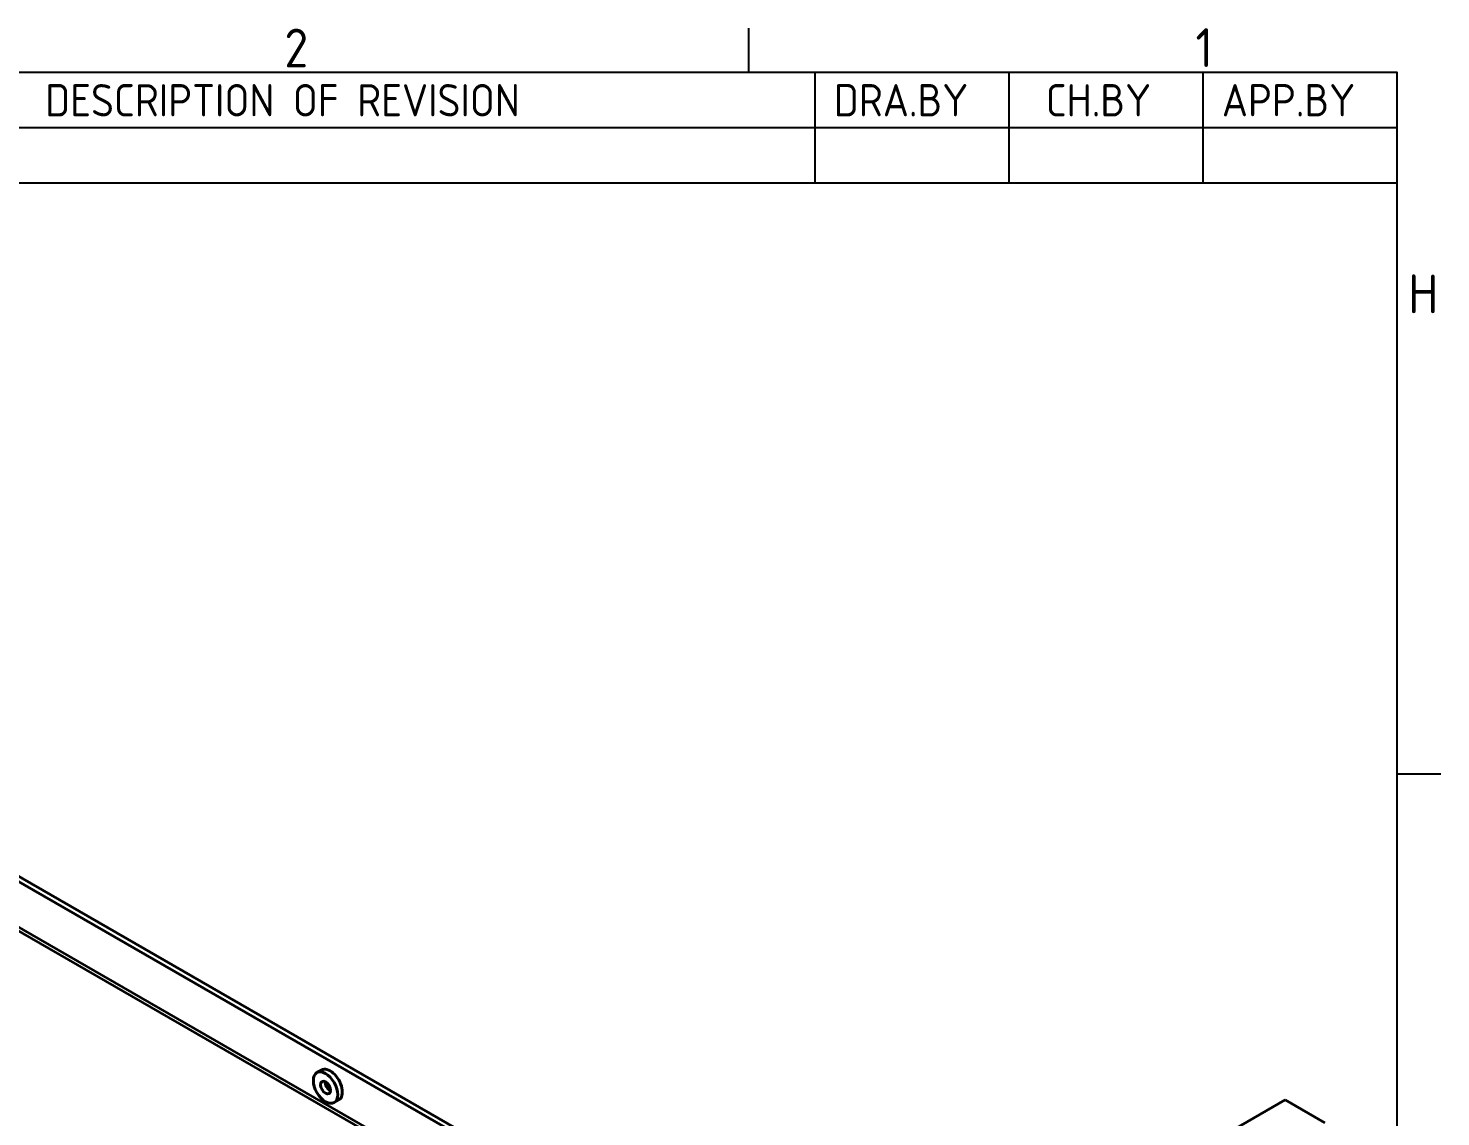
# Model space of a CAD drawing. Header units: millimetres. Extents: x 0 to 1682, y 0 to 1188.
# Drawn here: x 1430.4 to 1648.8, y 986.5 to 1154.8 of the extents above; entities that cross this region are included whole.
import ezdxf

# ---------------------------------------------------------------- set-up
doc = ezdxf.new("R2010")
doc.units = ezdxf.units.MM
doc.header["$LTSCALE"] = 2
doc.layers.get('0').update_dxf_attribs({"color": 3, "lineweight": 25})
for name, color, linetype, lineweight in [('가시적인 것(ISO)', 3, 'Continuous', 40), ('가시적인 좁은 것(ISO)', 3, 'Continuous', 35), ('경계(ISO)', 7, 'Continuous', 25), ('기호(ISO)', 5, 'Continuous', 25)]:
    doc.layers.add(name, color=color, linetype=linetype, lineweight=lineweight)
doc.styles.add('ISO Proportiona M2B', font='isocp.shx')
doc.styles.add('문자 텍스트_M2B', font='isocp.shx')

# ---------------------------------------------------------------- blocks, each defined once
blk = doc.blocks.new('경계 Default Border')
at = {"layer": '경계(ISO)'}
for p, q in [((770.92, 574), (770.92, 577.4)), ((821, 519.75), (824.4, 519.75))]:
    blk.add_line(p, q, dxfattribs=at)
at = {"layer": '경계(ISO)', "flags": 128}
blk.add_lwpolyline([(20, 20), (20, 574), (821, 574), (821, 20), (20, 20)], dxfattribs=at)
at = {"layer": '경계(ISO)', "color": 2, "char_height": 3, "attachment_point": 7, "style": '문자 텍스트_M2B'}
for s, insert in [('2', (735, 574.37)), ('1', (805.44, 574.4)), ('H', (821.88, 555.37))]:
    blk.add_mtext(s, dxfattribs=dict(at, insert=insert))

msp = doc.modelspace()

# ---------------------------------------------------------------- linework, layer by layer
at = {"layer": '가시적인 것(ISO)'}
for p, q in [((1547.3772, 954.6293), (1402.9981, 1037.7717)), ((1556.8566, 949.9848), (1403.7052, 1038.1789)), ((1475.7435, 993.7187), (1475.0364, 993.3115)), ((1624.7653, 989.0908), (1443.2746, 884.5773)), ((1478.405, 989.0969), (1477.6979, 988.6897)), ((1630.8936, 985.5618), (1624.7653, 989.0908))]:
    msp.add_line(p, q, dxfattribs=at)
for major_axis in [(-1.3308, 2.3109), (-0.5393, 0.9365)]:
    msp.add_ellipse((1476.3672, 991.0006), major_axis=major_axis, ratio=0.57809312, dxfattribs=at)
for major_axis, start_param, end_param in [((-1.3308, 2.3109), 3.14159265, 6.28318531), ((0.5393, -0.9365), 3.85321467, 5.57156329)]:
    msp.add_ellipse((1477.0743, 991.4078), major_axis=major_axis, ratio=0.57809312, start_param=start_param, end_param=end_param, dxfattribs=at)
at = {"layer": '가시적인 좁은 것(ISO)'}
for p, q in [((1545.0169, 948.3591), (1396.6055, 1033.8235)), ((1396.8698, 1034.2153), (1545.0169, 948.9031))]:
    msp.add_line(p, q, dxfattribs=at)
at = {"layer": '기호(ISO)'}
for p, q in [((1338, 1148), (1642, 1148)), ((1552, 1148), (1552, 1139.44)), ((1582, 1148), (1582, 1139.44)), ((1612, 1148), (1612, 1139.44)), ((1642, 1148), (1642, 1139.44)), ((1338, 1139.44), (1642, 1139.44)), ((1552, 1139.44), (1552, 1130.88)), ((1582, 1139.44), (1582, 1130.88)), ((1612, 1139.44), (1612, 1130.88)), ((1642, 1139.44), (1642, 1130.88)), ((1338, 1130.88), (1642, 1130.88))]:
    msp.add_line(p, q, dxfattribs=at)

# ---------------------------------------------------------------- block references
at = {"xscale": 2, "yscale": 2, "zscale": 2}
msp.add_blockref('경계 Default Border', (0, 0), dxfattribs=at)

# ---------------------------------------------------------------- texts
at = {"layer": '기호(ISO)', "color": 2, "char_height": 5, "attachment_point": 7, "style": 'ISO Proportiona M2B'}
for s, insert in [('DESCRIPTION OF REVISION', (1433.014, 1141.1664)), ('DRA.BY', (1554.9514, 1141.1664)), ('CH.BY', (1587.7286, 1141.1664)), ('APP.BY', (1614.9554, 1141.1664))]:
    msp.add_mtext(s, dxfattribs=dict(at, insert=insert))

doc.saveas('drawing.dxf')
